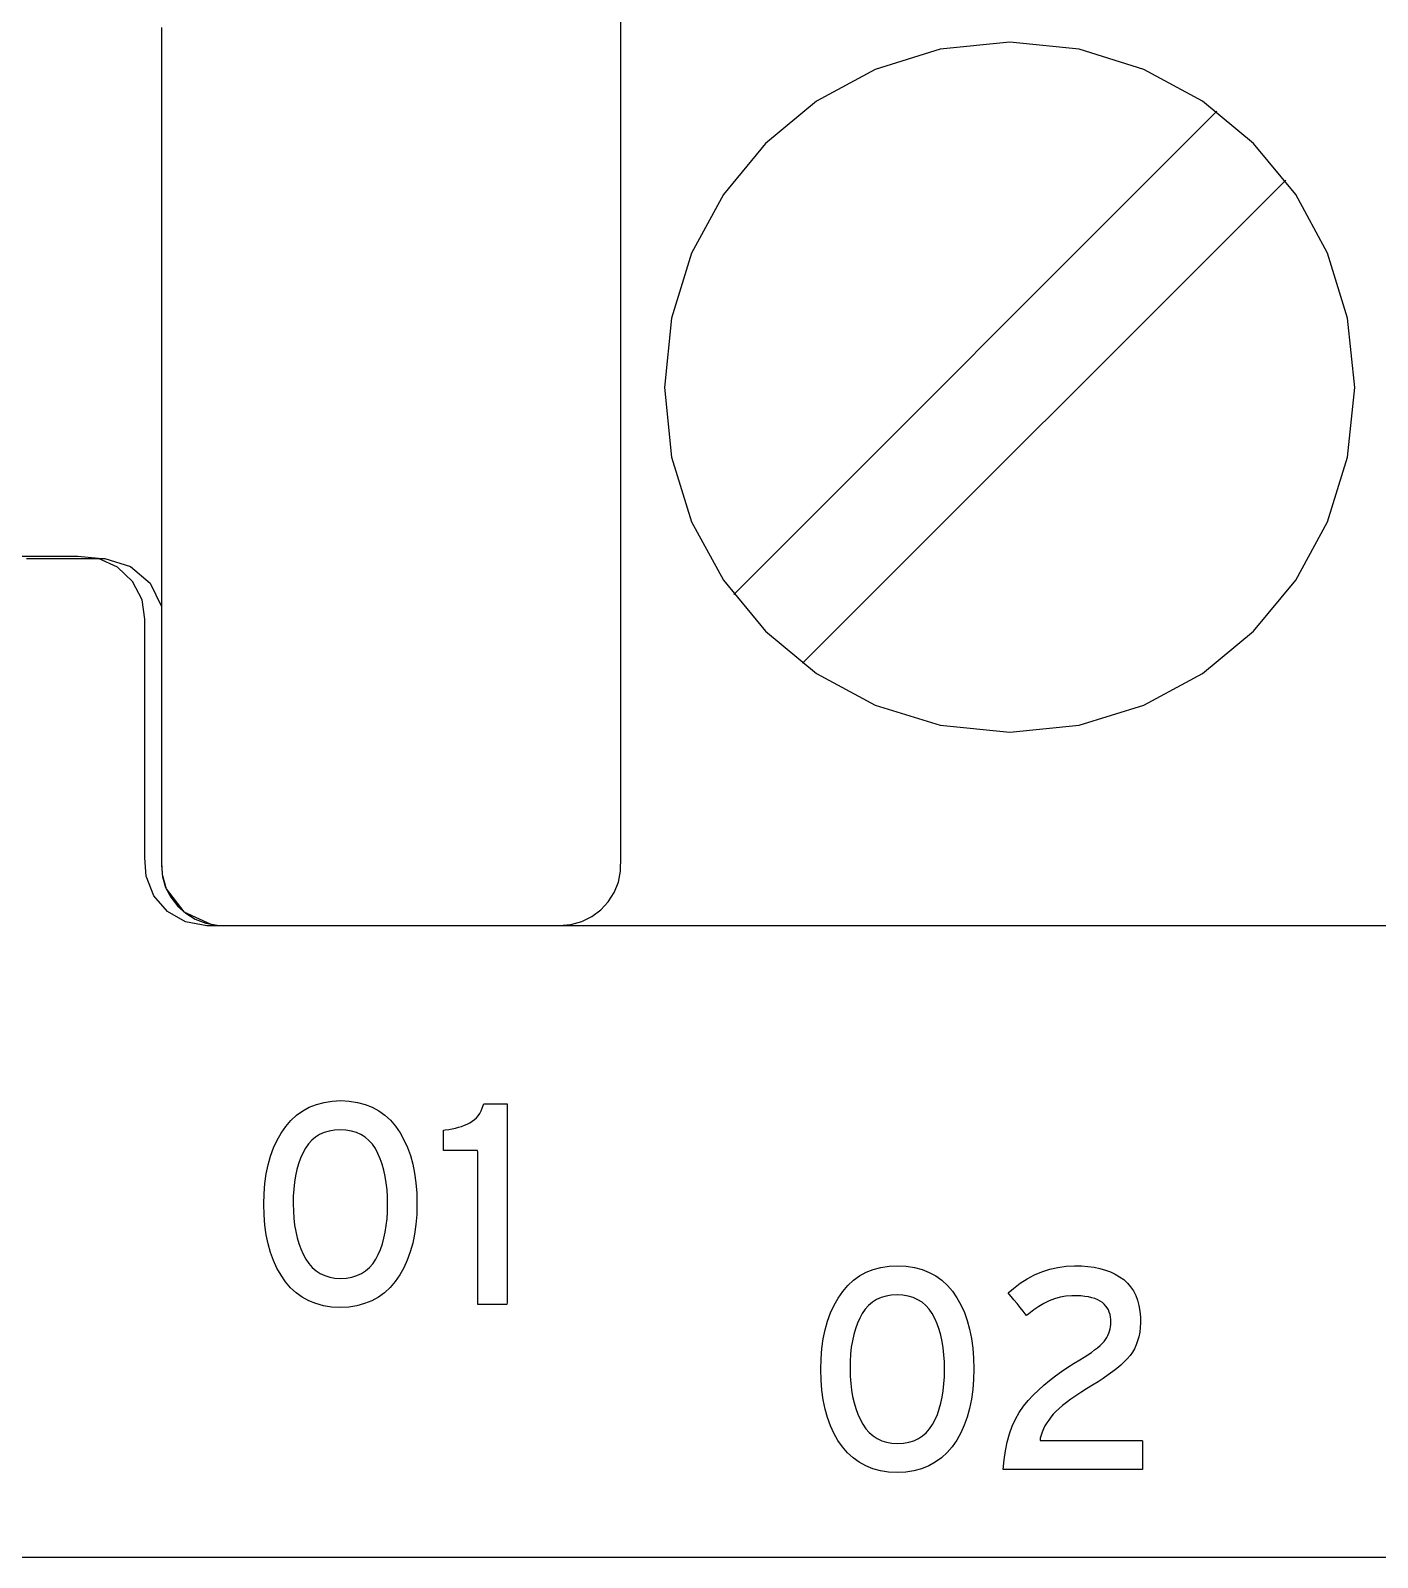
# Model space of a CAD drawing. Extents: x 1 to 47.7, y 0.2 to 35.
# Drawn here: x 26.695 to 27.349, y 10.665 to 11.405 of the extents above; entities that cross this region are included whole.
import ezdxf

# ---------------------------------------------------------------- set-up
doc = ezdxf.new("R2010")
doc.units = 0
doc.header["$MEASUREMENT"] = 0
for name, color, linetype in [('5_1___24__TARGET_LEDS___12', 7, 'CONTINUOUS'), ('6_1__EMPTY_IO_BOARD_POSITI', 7, 'CONTINUOUS'), ('6_2___8__INDEPENDENT_INPUT', 7, 'CONTINUOUS'), ('6_3___8__OPTOISO_INDEPENDE', 7, 'CONTINUOUS'), ('6_4___24__OPTOISO_INDEPEND', 7, 'CONTINUOUS'), ('6_5___8__INDEPENDENT_INPUT', 7, 'CONTINUOUS'), ('6_6___8__INDEPENDENT_INPUT', 7, 'CONTINUOUS'), ('6_7___8__OPTOISO_INDEPENDE', 7, 'CONTINUOUS'), ('6_8___8__OPTOISO_INDEPENDE', 7, 'CONTINUOUS'), ('8_0_____DWG', 7, 'CONTINUOUS')]:
    doc.layers.add(name, color=color, linetype=linetype)

msp = doc.modelspace()

# ---------------------------------------------------------------- linework, layer by layer
at = {"layer": '5_1___24__TARGET_LEDS___12'}
for points in [[(26.7589, 11.40652), (26.7589, 11.37679), (26.7589, 11.32502), (26.7589, 11.25921), (26.7589, 11.1874), (26.7589, 11.11759), (26.7589, 11.0578), (26.7589, 11.01604), (26.7589, 11.00034), (26.75944, 10.99478), (26.76099, 10.98958), (26.76346, 10.98482), (26.76675, 10.98062), (26.77075, 10.97706), (26.77536, 10.97424), (26.78048, 10.97227), (26.78601, 10.97124), (26.79052, 10.9711), (26.80232, 10.9711), (26.82287, 10.9711), (26.849, 10.9711), (26.8775, 10.9711), (26.90521, 10.9711), (26.92895, 10.9711), (26.94552, 10.9711), (26.95175, 10.9711), (26.95745, 10.97163), (26.96279, 10.97314), (26.96767, 10.97555), (26.97198, 10.97875), (26.97563, 10.98264), (26.97852, 10.98714), (26.98054, 10.99213), (26.98161, 10.99753), (26.98174, 11.00444), (26.98174, 11.03416), (26.98174, 11.08594), (26.98174, 11.15174), (26.98174, 11.22356), (26.98174, 11.29337), (26.98174, 11.35316), (26.98174, 11.39491), (26.98174, 11.41061)], [(27.03644, 11.13167), (27.27071, 11.36593)], [(27.06986, 11.09825), (27.30413, 11.33251)], [(26.69343, 11.14909), (26.71103, 11.14909), (26.72319, 11.14909), (26.72862, 11.14909), (26.7315, 11.14898), (26.74391, 11.14524), (26.75345, 11.13709), (26.7589, 11.12574), (26.7589, 11.12357), (26.7589, 11.11752), (26.7589, 11.10831), (26.7589, 11.09666), (26.7589, 11.04002), (26.7589, 11.02694), (26.7589, 11.01572), (26.7589, 11.00709), (26.7589, 11.00175), (26.75924, 10.99589), (26.76125, 10.98896), (26.76982, 10.97777), (26.78285, 10.9717), (26.78659, 10.97119), (26.78851, 10.97111), (26.79093, 10.9711), (26.7957, 10.9711), (26.80319, 10.9711), (26.81335, 10.9711), (26.82613, 10.9711), (26.84148, 10.9711), (26.85932, 10.9711), (26.87962, 10.9711), (26.90231, 10.9711), (26.92734, 10.9711), (26.95465, 10.9711), (26.98419, 10.9711), (27.0159, 10.9711), (27.04973, 10.9711), (27.08561, 10.9711), (27.1235, 10.9711), (27.16334, 10.9711), (27.24865, 10.9711), (27.34107, 10.9711), (27.44018, 10.9711)]]:
    msp.add_lwpolyline(points, dxfattribs=at)
msp.add_lwpolyline([(27.00286, 11.2319), (27.00626, 11.19822), (27.01601, 11.16685), (27.03145, 11.13847), (27.05189, 11.11375), (27.07666, 11.09335), (27.1051, 11.07795), (27.13654, 11.06822), (27.17029, 11.06483), (27.20399, 11.06822), (27.23538, 11.07795), (27.26379, 11.09335), (27.28855, 11.11375), (27.30898, 11.13847), (27.3244, 11.16685), (27.33415, 11.19822), (27.33755, 11.2319), (27.33415, 11.26561), (27.3244, 11.29702), (27.30898, 11.32546), (27.28855, 11.35025), (27.26379, 11.37072), (27.23538, 11.38617), (27.20399, 11.39594), (27.17029, 11.39935), (27.13654, 11.39594), (27.1051, 11.38617), (27.07666, 11.37072), (27.05189, 11.35025), (27.03145, 11.32546), (27.01601, 11.29702), (27.00626, 11.26561)], close=True, dxfattribs=at)
at = {"layer": '6_1__EMPTY_IO_BOARD_POSITI'}
msp.add_lwpolyline([(27.39277, 10.97103), (27.32442, 10.97103), (27.25936, 10.97103), (27.19776, 10.97103), (27.13977, 10.97103), (27.08553, 10.97103), (27.03521, 10.97103), (26.98896, 10.97103), (26.94693, 10.97103), (26.90926, 10.97103), (26.87613, 10.97103), (26.84767, 10.97103), (26.82404, 10.97103), (26.80539, 10.97103), (26.79189, 10.97103), (26.78367, 10.97103), (26.7809, 10.97103), (26.77061, 10.97286), (26.76184, 10.97791), (26.75526, 10.98551), (26.75151, 10.99501), (26.7509, 11.00398), (26.7509, 11.01377), (26.7509, 11.02864), (26.7509, 11.06611), (26.7509, 11.08498), (26.7509, 11.10145), (26.7509, 11.11365), (26.7509, 11.11971), (26.74954, 11.12894), (26.74492, 11.13797), (26.73764, 11.14491), (26.72837, 11.1491), (26.71837, 11.15005), (26.71235, 11.15005), (26.70324, 11.15005), (26.69148, 11.15005)], dxfattribs=at)
at = {"layer": '6_2___8__INDEPENDENT_INPUT'}
for points in [[(26.7589, 11.40652), (26.7589, 11.37679), (26.7589, 11.32502), (26.7589, 11.25921), (26.7589, 11.1874), (26.7589, 11.11759), (26.7589, 11.0578), (26.7589, 11.01604), (26.7589, 11.00034), (26.75944, 10.99478), (26.76099, 10.98958), (26.76346, 10.98482), (26.76675, 10.98062), (26.77075, 10.97706), (26.77536, 10.97424), (26.78048, 10.97227), (26.78601, 10.97124), (26.79052, 10.9711), (26.80232, 10.9711), (26.82287, 10.9711), (26.849, 10.9711), (26.8775, 10.9711), (26.90521, 10.9711), (26.92895, 10.9711), (26.94552, 10.9711), (26.95175, 10.9711), (26.95745, 10.97163), (26.96279, 10.97314), (26.96767, 10.97555), (26.97198, 10.97875), (26.97563, 10.98264), (26.97852, 10.98714), (26.98054, 10.99213), (26.98161, 10.99753), (26.98174, 11.00444), (26.98174, 11.03416), (26.98174, 11.08594), (26.98174, 11.15174), (26.98174, 11.22356), (26.98174, 11.29337), (26.98174, 11.35316), (26.98174, 11.39491), (26.98174, 11.41061)], [(27.03644, 11.13167), (27.27071, 11.36593)], [(27.06986, 11.09825), (27.30413, 11.33251)], [(26.69343, 11.14909), (26.71103, 11.14909), (26.72319, 11.14909), (26.72862, 11.14909), (26.7315, 11.14898), (26.74391, 11.14524), (26.75345, 11.13709), (26.7589, 11.12574), (26.7589, 11.12357), (26.7589, 11.11752), (26.7589, 11.10831), (26.7589, 11.09666), (26.7589, 11.04002), (26.7589, 11.02694), (26.7589, 11.01572), (26.7589, 11.00709), (26.7589, 11.00175), (26.75924, 10.99589), (26.76125, 10.98896), (26.76982, 10.97777), (26.78285, 10.9717), (26.78659, 10.97119), (26.78851, 10.97111), (26.79093, 10.9711), (26.7957, 10.9711), (26.80319, 10.9711), (26.81335, 10.9711), (26.82613, 10.9711), (26.84148, 10.9711), (26.85932, 10.9711), (26.87962, 10.9711), (26.90231, 10.9711), (26.92734, 10.9711), (26.95465, 10.9711), (26.98419, 10.9711), (27.0159, 10.9711), (27.04973, 10.9711), (27.08561, 10.9711), (27.1235, 10.9711), (27.16334, 10.9711), (27.24865, 10.9711), (27.34107, 10.9711), (27.44018, 10.9711)]]:
    msp.add_lwpolyline(points, dxfattribs=at)
msp.add_lwpolyline([(27.00286, 11.2319), (27.00626, 11.19822), (27.01601, 11.16685), (27.03145, 11.13847), (27.05189, 11.11375), (27.07666, 11.09335), (27.1051, 11.07795), (27.13654, 11.06822), (27.17029, 11.06483), (27.20399, 11.06822), (27.23538, 11.07795), (27.26379, 11.09335), (27.28855, 11.11375), (27.30898, 11.13847), (27.3244, 11.16685), (27.33415, 11.19822), (27.33755, 11.2319), (27.33415, 11.26561), (27.3244, 11.29702), (27.30898, 11.32546), (27.28855, 11.35025), (27.26379, 11.37072), (27.23538, 11.38617), (27.20399, 11.39594), (27.17029, 11.39935), (27.13654, 11.39594), (27.1051, 11.38617), (27.07666, 11.37072), (27.05189, 11.35025), (27.03145, 11.32546), (27.01601, 11.29702), (27.00626, 11.26561)], close=True, dxfattribs=at)
at = {"layer": '6_3___8__OPTOISO_INDEPENDE'}
for points in [[(26.7589, 11.40652), (26.7589, 11.37679), (26.7589, 11.32502), (26.7589, 11.25921), (26.7589, 11.1874), (26.7589, 11.11759), (26.7589, 11.0578), (26.7589, 11.01604), (26.7589, 11.00034), (26.75944, 10.99478), (26.76099, 10.98958), (26.76346, 10.98482), (26.76675, 10.98062), (26.77075, 10.97706), (26.77536, 10.97424), (26.78048, 10.97227), (26.78601, 10.97124), (26.79052, 10.9711), (26.80232, 10.9711), (26.82287, 10.9711), (26.849, 10.9711), (26.8775, 10.9711), (26.90521, 10.9711), (26.92895, 10.9711), (26.94552, 10.9711), (26.95175, 10.9711), (26.95745, 10.97163), (26.96279, 10.97314), (26.96767, 10.97555), (26.97198, 10.97875), (26.97563, 10.98264), (26.97852, 10.98714), (26.98054, 10.99213), (26.98161, 10.99753), (26.98174, 11.00444), (26.98174, 11.03416), (26.98174, 11.08594), (26.98174, 11.15174), (26.98174, 11.22356), (26.98174, 11.29337), (26.98174, 11.35316), (26.98174, 11.39491), (26.98174, 11.41061)], [(27.03644, 11.13167), (27.27071, 11.36593)], [(27.06986, 11.09825), (27.30413, 11.33251)], [(26.69343, 11.14909), (26.71103, 11.14909), (26.72319, 11.14909), (26.72862, 11.14909), (26.7315, 11.14898), (26.74391, 11.14524), (26.75345, 11.13709), (26.7589, 11.12574), (26.7589, 11.12357), (26.7589, 11.11752), (26.7589, 11.10831), (26.7589, 11.09666), (26.7589, 11.04002), (26.7589, 11.02694), (26.7589, 11.01572), (26.7589, 11.00709), (26.7589, 11.00175), (26.75924, 10.99589), (26.76125, 10.98896), (26.76982, 10.97777), (26.78285, 10.9717), (26.78659, 10.97119), (26.78851, 10.97111), (26.79093, 10.9711), (26.7957, 10.9711), (26.80319, 10.9711), (26.81335, 10.9711), (26.82613, 10.9711), (26.84148, 10.9711), (26.85932, 10.9711), (26.87962, 10.9711), (26.90231, 10.9711), (26.92734, 10.9711), (26.95465, 10.9711), (26.98419, 10.9711), (27.0159, 10.9711), (27.04973, 10.9711), (27.08561, 10.9711), (27.1235, 10.9711), (27.16334, 10.9711), (27.24865, 10.9711), (27.34107, 10.9711), (27.44018, 10.9711)]]:
    msp.add_lwpolyline(points, dxfattribs=at)
msp.add_lwpolyline([(27.00286, 11.2319), (27.00626, 11.19822), (27.01601, 11.16685), (27.03145, 11.13847), (27.05189, 11.11375), (27.07666, 11.09335), (27.1051, 11.07795), (27.13654, 11.06822), (27.17029, 11.06483), (27.20399, 11.06822), (27.23538, 11.07795), (27.26379, 11.09335), (27.28855, 11.11375), (27.30898, 11.13847), (27.3244, 11.16685), (27.33415, 11.19822), (27.33755, 11.2319), (27.33415, 11.26561), (27.3244, 11.29702), (27.30898, 11.32546), (27.28855, 11.35025), (27.26379, 11.37072), (27.23538, 11.38617), (27.20399, 11.39594), (27.17029, 11.39935), (27.13654, 11.39594), (27.1051, 11.38617), (27.07666, 11.37072), (27.05189, 11.35025), (27.03145, 11.32546), (27.01601, 11.29702), (27.00626, 11.26561)], close=True, dxfattribs=at)
at = {"layer": '6_4___24__OPTOISO_INDEPEND'}
for points in [[(26.7589, 11.40652), (26.7589, 11.37679), (26.7589, 11.32502), (26.7589, 11.25921), (26.7589, 11.1874), (26.7589, 11.11759), (26.7589, 11.0578), (26.7589, 11.01604), (26.7589, 11.00034), (26.75944, 10.99478), (26.76099, 10.98958), (26.76346, 10.98482), (26.76675, 10.98062), (26.77075, 10.97706), (26.77536, 10.97424), (26.78048, 10.97227), (26.78601, 10.97124), (26.79052, 10.9711), (26.80232, 10.9711), (26.82287, 10.9711), (26.849, 10.9711), (26.8775, 10.9711), (26.90521, 10.9711), (26.92895, 10.9711), (26.94552, 10.9711), (26.95175, 10.9711), (26.95745, 10.97163), (26.96279, 10.97314), (26.96767, 10.97555), (26.97198, 10.97875), (26.97563, 10.98264), (26.97852, 10.98714), (26.98054, 10.99213), (26.98161, 10.99753), (26.98174, 11.00444), (26.98174, 11.03416), (26.98174, 11.08594), (26.98174, 11.15174), (26.98174, 11.22356), (26.98174, 11.29337), (26.98174, 11.35316), (26.98174, 11.39491), (26.98174, 11.41061)], [(27.03644, 11.13167), (27.27071, 11.36593)], [(27.06986, 11.09825), (27.30413, 11.33251)], [(26.69343, 11.14909), (26.71103, 11.14909), (26.72319, 11.14909), (26.72862, 11.14909), (26.7315, 11.14898), (26.74391, 11.14524), (26.75345, 11.13709), (26.7589, 11.12574), (26.7589, 11.12357), (26.7589, 11.11752), (26.7589, 11.10831), (26.7589, 11.09666), (26.7589, 11.04002), (26.7589, 11.02694), (26.7589, 11.01572), (26.7589, 11.00709), (26.7589, 11.00175), (26.75924, 10.99589), (26.76125, 10.98896), (26.76982, 10.97777), (26.78285, 10.9717), (26.78659, 10.97119), (26.78851, 10.97111), (26.79093, 10.9711), (26.7957, 10.9711), (26.80319, 10.9711), (26.81335, 10.9711), (26.82613, 10.9711), (26.84148, 10.9711), (26.85932, 10.9711), (26.87962, 10.9711), (26.90231, 10.9711), (26.92734, 10.9711), (26.95465, 10.9711), (26.98419, 10.9711), (27.0159, 10.9711), (27.04973, 10.9711), (27.08561, 10.9711), (27.1235, 10.9711), (27.16334, 10.9711), (27.24865, 10.9711), (27.34107, 10.9711), (27.44018, 10.9711)]]:
    msp.add_lwpolyline(points, dxfattribs=at)
msp.add_lwpolyline([(27.00286, 11.2319), (27.00626, 11.19822), (27.01601, 11.16685), (27.03145, 11.13847), (27.05189, 11.11375), (27.07666, 11.09335), (27.1051, 11.07795), (27.13654, 11.06822), (27.17029, 11.06483), (27.20399, 11.06822), (27.23538, 11.07795), (27.26379, 11.09335), (27.28855, 11.11375), (27.30898, 11.13847), (27.3244, 11.16685), (27.33415, 11.19822), (27.33755, 11.2319), (27.33415, 11.26561), (27.3244, 11.29702), (27.30898, 11.32546), (27.28855, 11.35025), (27.26379, 11.37072), (27.23538, 11.38617), (27.20399, 11.39594), (27.17029, 11.39935), (27.13654, 11.39594), (27.1051, 11.38617), (27.07666, 11.37072), (27.05189, 11.35025), (27.03145, 11.32546), (27.01601, 11.29702), (27.00626, 11.26561)], close=True, dxfattribs=at)
at = {"layer": '6_5___8__INDEPENDENT_INPUT'}
for points in [[(26.7589, 11.40652), (26.7589, 11.37679), (26.7589, 11.32502), (26.7589, 11.25921), (26.7589, 11.1874), (26.7589, 11.11759), (26.7589, 11.0578), (26.7589, 11.01604), (26.7589, 11.00034), (26.75944, 10.99478), (26.76099, 10.98958), (26.76346, 10.98482), (26.76675, 10.98062), (26.77075, 10.97706), (26.77536, 10.97424), (26.78048, 10.97227), (26.78601, 10.97124), (26.79052, 10.9711), (26.80232, 10.9711), (26.82287, 10.9711), (26.849, 10.9711), (26.8775, 10.9711), (26.90521, 10.9711), (26.92895, 10.9711), (26.94552, 10.9711), (26.95175, 10.9711), (26.95745, 10.97163), (26.96279, 10.97314), (26.96767, 10.97555), (26.97198, 10.97875), (26.97563, 10.98264), (26.97852, 10.98714), (26.98054, 10.99213), (26.98161, 10.99753), (26.98174, 11.00444), (26.98174, 11.03416), (26.98174, 11.08594), (26.98174, 11.15174), (26.98174, 11.22356), (26.98174, 11.29337), (26.98174, 11.35316), (26.98174, 11.39491), (26.98174, 11.41061)], [(27.03644, 11.13167), (27.27071, 11.36593)], [(27.06986, 11.09825), (27.30413, 11.33251)], [(26.69343, 11.14909), (26.71103, 11.14909), (26.72319, 11.14909), (26.72862, 11.14909), (26.7315, 11.14898), (26.74391, 11.14524), (26.75345, 11.13709), (26.7589, 11.12574), (26.7589, 11.12357), (26.7589, 11.11752), (26.7589, 11.10831), (26.7589, 11.09666), (26.7589, 11.04002), (26.7589, 11.02694), (26.7589, 11.01572), (26.7589, 11.00709), (26.7589, 11.00175), (26.75924, 10.99589), (26.76125, 10.98896), (26.76982, 10.97777), (26.78285, 10.9717), (26.78659, 10.97119), (26.78851, 10.97111), (26.79093, 10.9711), (26.7957, 10.9711), (26.80319, 10.9711), (26.81335, 10.9711), (26.82613, 10.9711), (26.84148, 10.9711), (26.85932, 10.9711), (26.87962, 10.9711), (26.90231, 10.9711), (26.92734, 10.9711), (26.95465, 10.9711), (26.98419, 10.9711), (27.0159, 10.9711), (27.04973, 10.9711), (27.08561, 10.9711), (27.1235, 10.9711), (27.16334, 10.9711), (27.24865, 10.9711), (27.34107, 10.9711), (27.44018, 10.9711)]]:
    msp.add_lwpolyline(points, dxfattribs=at)
msp.add_lwpolyline([(27.00286, 11.2319), (27.00626, 11.19822), (27.01601, 11.16685), (27.03145, 11.13847), (27.05189, 11.11375), (27.07666, 11.09335), (27.1051, 11.07795), (27.13654, 11.06822), (27.17029, 11.06483), (27.20399, 11.06822), (27.23538, 11.07795), (27.26379, 11.09335), (27.28855, 11.11375), (27.30898, 11.13847), (27.3244, 11.16685), (27.33415, 11.19822), (27.33755, 11.2319), (27.33415, 11.26561), (27.3244, 11.29702), (27.30898, 11.32546), (27.28855, 11.35025), (27.26379, 11.37072), (27.23538, 11.38617), (27.20399, 11.39594), (27.17029, 11.39935), (27.13654, 11.39594), (27.1051, 11.38617), (27.07666, 11.37072), (27.05189, 11.35025), (27.03145, 11.32546), (27.01601, 11.29702), (27.00626, 11.26561)], close=True, dxfattribs=at)
at = {"layer": '6_6___8__INDEPENDENT_INPUT'}
for points in [[(26.7589, 11.40652), (26.7589, 11.37679), (26.7589, 11.32502), (26.7589, 11.25921), (26.7589, 11.1874), (26.7589, 11.11759), (26.7589, 11.0578), (26.7589, 11.01604), (26.7589, 11.00034), (26.75944, 10.99478), (26.76099, 10.98958), (26.76346, 10.98482), (26.76675, 10.98062), (26.77075, 10.97706), (26.77536, 10.97424), (26.78048, 10.97227), (26.78601, 10.97124), (26.79052, 10.9711), (26.80232, 10.9711), (26.82287, 10.9711), (26.849, 10.9711), (26.8775, 10.9711), (26.90521, 10.9711), (26.92895, 10.9711), (26.94552, 10.9711), (26.95175, 10.9711), (26.95745, 10.97163), (26.96279, 10.97314), (26.96767, 10.97555), (26.97198, 10.97875), (26.97563, 10.98264), (26.97852, 10.98714), (26.98054, 10.99213), (26.98161, 10.99753), (26.98174, 11.00444), (26.98174, 11.03416), (26.98174, 11.08594), (26.98174, 11.15174), (26.98174, 11.22356), (26.98174, 11.29337), (26.98174, 11.35316), (26.98174, 11.39491), (26.98174, 11.41061)], [(27.03644, 11.13167), (27.27071, 11.36593)], [(27.06986, 11.09825), (27.30413, 11.33251)], [(26.69343, 11.14909), (26.71103, 11.14909), (26.72319, 11.14909), (26.72862, 11.14909), (26.7315, 11.14898), (26.74391, 11.14524), (26.75345, 11.13709), (26.7589, 11.12574), (26.7589, 11.12357), (26.7589, 11.11752), (26.7589, 11.10831), (26.7589, 11.09666), (26.7589, 11.04002), (26.7589, 11.02694), (26.7589, 11.01572), (26.7589, 11.00709), (26.7589, 11.00175), (26.75924, 10.99589), (26.76125, 10.98896), (26.76982, 10.97777), (26.78285, 10.9717), (26.78659, 10.97119), (26.78851, 10.97111), (26.79093, 10.9711), (26.7957, 10.9711), (26.80319, 10.9711), (26.81335, 10.9711), (26.82613, 10.9711), (26.84148, 10.9711), (26.85932, 10.9711), (26.87962, 10.9711), (26.90231, 10.9711), (26.92734, 10.9711), (26.95465, 10.9711), (26.98419, 10.9711), (27.0159, 10.9711), (27.04973, 10.9711), (27.08561, 10.9711), (27.1235, 10.9711), (27.16334, 10.9711), (27.24865, 10.9711), (27.34107, 10.9711), (27.44018, 10.9711)]]:
    msp.add_lwpolyline(points, dxfattribs=at)
msp.add_lwpolyline([(27.00286, 11.2319), (27.00626, 11.19822), (27.01601, 11.16685), (27.03145, 11.13847), (27.05189, 11.11375), (27.07666, 11.09335), (27.1051, 11.07795), (27.13654, 11.06822), (27.17029, 11.06483), (27.20399, 11.06822), (27.23538, 11.07795), (27.26379, 11.09335), (27.28855, 11.11375), (27.30898, 11.13847), (27.3244, 11.16685), (27.33415, 11.19822), (27.33755, 11.2319), (27.33415, 11.26561), (27.3244, 11.29702), (27.30898, 11.32546), (27.28855, 11.35025), (27.26379, 11.37072), (27.23538, 11.38617), (27.20399, 11.39594), (27.17029, 11.39935), (27.13654, 11.39594), (27.1051, 11.38617), (27.07666, 11.37072), (27.05189, 11.35025), (27.03145, 11.32546), (27.01601, 11.29702), (27.00626, 11.26561)], close=True, dxfattribs=at)
at = {"layer": '6_7___8__OPTOISO_INDEPENDE'}
for points in [[(26.7589, 11.40652), (26.7589, 11.37679), (26.7589, 11.32502), (26.7589, 11.25921), (26.7589, 11.1874), (26.7589, 11.11759), (26.7589, 11.0578), (26.7589, 11.01604), (26.7589, 11.00034), (26.75944, 10.99478), (26.76099, 10.98958), (26.76346, 10.98482), (26.76675, 10.98062), (26.77075, 10.97706), (26.77536, 10.97424), (26.78048, 10.97227), (26.78601, 10.97124), (26.79052, 10.9711), (26.80232, 10.9711), (26.82287, 10.9711), (26.849, 10.9711), (26.8775, 10.9711), (26.90521, 10.9711), (26.92895, 10.9711), (26.94552, 10.9711), (26.95175, 10.9711), (26.95745, 10.97163), (26.96279, 10.97314), (26.96767, 10.97555), (26.97198, 10.97875), (26.97563, 10.98264), (26.97852, 10.98714), (26.98054, 10.99213), (26.98161, 10.99753), (26.98174, 11.00444), (26.98174, 11.03416), (26.98174, 11.08594), (26.98174, 11.15174), (26.98174, 11.22356), (26.98174, 11.29337), (26.98174, 11.35316), (26.98174, 11.39491), (26.98174, 11.41061)], [(27.03644, 11.13167), (27.27071, 11.36593)], [(27.06986, 11.09825), (27.30413, 11.33251)], [(26.69343, 11.14909), (26.71103, 11.14909), (26.72319, 11.14909), (26.72862, 11.14909), (26.7315, 11.14898), (26.74391, 11.14524), (26.75345, 11.13709), (26.7589, 11.12574), (26.7589, 11.12357), (26.7589, 11.11752), (26.7589, 11.10831), (26.7589, 11.09666), (26.7589, 11.04002), (26.7589, 11.02694), (26.7589, 11.01572), (26.7589, 11.00709), (26.7589, 11.00175), (26.75924, 10.99589), (26.76125, 10.98896), (26.76982, 10.97777), (26.78285, 10.9717), (26.78659, 10.97119), (26.78851, 10.97111), (26.79093, 10.9711), (26.7957, 10.9711), (26.80319, 10.9711), (26.81335, 10.9711), (26.82613, 10.9711), (26.84148, 10.9711), (26.85932, 10.9711), (26.87962, 10.9711), (26.90231, 10.9711), (26.92734, 10.9711), (26.95465, 10.9711), (26.98419, 10.9711), (27.0159, 10.9711), (27.04973, 10.9711), (27.08561, 10.9711), (27.1235, 10.9711), (27.16334, 10.9711), (27.24865, 10.9711), (27.34107, 10.9711), (27.44018, 10.9711)]]:
    msp.add_lwpolyline(points, dxfattribs=at)
msp.add_lwpolyline([(27.00286, 11.2319), (27.00626, 11.19822), (27.01601, 11.16685), (27.03145, 11.13847), (27.05189, 11.11375), (27.07666, 11.09335), (27.1051, 11.07795), (27.13654, 11.06822), (27.17029, 11.06483), (27.20399, 11.06822), (27.23538, 11.07795), (27.26379, 11.09335), (27.28855, 11.11375), (27.30898, 11.13847), (27.3244, 11.16685), (27.33415, 11.19822), (27.33755, 11.2319), (27.33415, 11.26561), (27.3244, 11.29702), (27.30898, 11.32546), (27.28855, 11.35025), (27.26379, 11.37072), (27.23538, 11.38617), (27.20399, 11.39594), (27.17029, 11.39935), (27.13654, 11.39594), (27.1051, 11.38617), (27.07666, 11.37072), (27.05189, 11.35025), (27.03145, 11.32546), (27.01601, 11.29702), (27.00626, 11.26561)], close=True, dxfattribs=at)
at = {"layer": '6_8___8__OPTOISO_INDEPENDE'}
for points in [[(26.7589, 11.40652), (26.7589, 11.37679), (26.7589, 11.32502), (26.7589, 11.25921), (26.7589, 11.1874), (26.7589, 11.11759), (26.7589, 11.0578), (26.7589, 11.01604), (26.7589, 11.00034), (26.75944, 10.99478), (26.76099, 10.98958), (26.76346, 10.98482), (26.76675, 10.98062), (26.77075, 10.97706), (26.77536, 10.97424), (26.78048, 10.97227), (26.78601, 10.97124), (26.79052, 10.9711), (26.80232, 10.9711), (26.82287, 10.9711), (26.849, 10.9711), (26.8775, 10.9711), (26.90521, 10.9711), (26.92895, 10.9711), (26.94552, 10.9711), (26.95175, 10.9711), (26.95745, 10.97163), (26.96279, 10.97314), (26.96767, 10.97555), (26.97198, 10.97875), (26.97563, 10.98264), (26.97852, 10.98714), (26.98054, 10.99213), (26.98161, 10.99753), (26.98174, 11.00444), (26.98174, 11.03416), (26.98174, 11.08594), (26.98174, 11.15174), (26.98174, 11.22356), (26.98174, 11.29337), (26.98174, 11.35316), (26.98174, 11.39491), (26.98174, 11.41061)], [(27.03644, 11.13167), (27.27071, 11.36593)], [(27.06986, 11.09825), (27.30413, 11.33251)], [(26.69343, 11.14909), (26.71103, 11.14909), (26.72319, 11.14909), (26.72862, 11.14909), (26.7315, 11.14898), (26.74391, 11.14524), (26.75345, 11.13709), (26.7589, 11.12574), (26.7589, 11.12357), (26.7589, 11.11752), (26.7589, 11.10831), (26.7589, 11.09666), (26.7589, 11.04002), (26.7589, 11.02694), (26.7589, 11.01572), (26.7589, 11.00709), (26.7589, 11.00175), (26.75924, 10.99589), (26.76125, 10.98896), (26.76982, 10.97777), (26.78285, 10.9717), (26.78659, 10.97119), (26.78851, 10.97111), (26.79093, 10.9711), (26.7957, 10.9711), (26.80319, 10.9711), (26.81335, 10.9711), (26.82613, 10.9711), (26.84148, 10.9711), (26.85932, 10.9711), (26.87962, 10.9711), (26.90231, 10.9711), (26.92734, 10.9711), (26.95465, 10.9711), (26.98419, 10.9711), (27.0159, 10.9711), (27.04973, 10.9711), (27.08561, 10.9711), (27.1235, 10.9711), (27.16334, 10.9711), (27.24865, 10.9711), (27.34107, 10.9711), (27.44018, 10.9711)]]:
    msp.add_lwpolyline(points, dxfattribs=at)
msp.add_lwpolyline([(27.00286, 11.2319), (27.00626, 11.19822), (27.01601, 11.16685), (27.03145, 11.13847), (27.05189, 11.11375), (27.07666, 11.09335), (27.1051, 11.07795), (27.13654, 11.06822), (27.17029, 11.06483), (27.20399, 11.06822), (27.23538, 11.07795), (27.26379, 11.09335), (27.28855, 11.11375), (27.30898, 11.13847), (27.3244, 11.16685), (27.33415, 11.19822), (27.33755, 11.2319), (27.33415, 11.26561), (27.3244, 11.29702), (27.30898, 11.32546), (27.28855, 11.35025), (27.26379, 11.37072), (27.23538, 11.38617), (27.20399, 11.39594), (27.17029, 11.39935), (27.13654, 11.39594), (27.1051, 11.38617), (27.07666, 11.37072), (27.05189, 11.35025), (27.03145, 11.32546), (27.01601, 11.29702), (27.00626, 11.26561)], close=True, dxfattribs=at)
at = {"layer": '8_0_____DWG'}
for points in [[(26.88285, 10.83624), (26.88272, 10.8311), (26.88233, 10.82619), (26.88168, 10.82152), (26.88077, 10.81709), (26.8796, 10.81289), (26.87817, 10.80894), (26.87648, 10.80522), (26.87453, 10.80175), (26.87231, 10.79852), (26.86984, 10.79563), (26.86711, 10.79313), (26.86415, 10.79099), (26.86093, 10.78923), (26.85747, 10.78784), (26.85376, 10.78683), (26.8498, 10.78619), (26.84559, 10.78592), (26.84143, 10.78619), (26.83751, 10.78682), (26.83384, 10.78782), (26.83041, 10.7892), (26.82722, 10.79094), (26.82428, 10.79306), (26.82158, 10.79554), (26.81913, 10.79839), (26.81692, 10.80158), (26.81497, 10.80501), (26.81328, 10.80868), (26.81185, 10.81261), (26.81068, 10.81678), (26.80976, 10.8212), (26.80911, 10.82588), (26.80872, 10.8308), (26.80859, 10.83597), (26.80873, 10.84113), (26.80912, 10.84606), (26.80978, 10.85074), (26.81071, 10.85518), (26.8119, 10.85938), (26.81335, 10.86334), (26.81506, 10.86706), (26.81704, 10.87054), (26.81928, 10.87377), (26.82176, 10.87666), (26.82448, 10.87917), (26.82744, 10.8813), (26.83065, 10.88305), (26.83409, 10.88441), (26.83777, 10.8854), (26.84169, 10.886), (26.84585, 10.88622), (26.85005, 10.88597), (26.85401, 10.88536), (26.85771, 10.88437), (26.86116, 10.88301), (26.86436, 10.88128), (26.86731, 10.87918), (26.87, 10.87672), (26.87245, 10.87388), (26.87464, 10.87069), (26.87656, 10.86726), (26.87823, 10.86357), (26.87964, 10.85963), (26.8808, 10.85545), (26.8817, 10.85102), (26.88234, 10.84634), (26.88272, 10.84142)], [(26.91242, 10.78748), (26.91242, 10.79033), (26.91242, 10.79792), (26.91242, 10.80878), (26.91242, 10.82146), (26.91242, 10.83451), (26.91242, 10.84646), (26.91242, 10.85587), (26.91242, 10.86127), (26.91225, 10.86201), (26.91104, 10.86201), (26.90894, 10.86201), (26.90626, 10.86201), (26.90334, 10.86201), (26.9005, 10.86201), (26.89806, 10.86201), (26.89636, 10.86201), (26.89572, 10.86201), (26.89572, 10.8624), (26.89572, 10.86342), (26.89572, 10.86488), (26.89572, 10.86659), (26.89572, 10.86835), (26.89572, 10.86996), (26.89572, 10.87122), (26.89572, 10.87195), (26.89659, 10.87212), (26.89828, 10.87231), (26.89991, 10.87257), (26.90149, 10.8729), (26.903, 10.87329), (26.90446, 10.87374), (26.90586, 10.87427), (26.9072, 10.87485), (26.90847, 10.87551), (26.90966, 10.87621), (26.91074, 10.87701), (26.91171, 10.87792), (26.91257, 10.87892), (26.91332, 10.88002), (26.91397, 10.88122), (26.91451, 10.88252), (26.91494, 10.88393), (26.91523, 10.88466), (26.91606, 10.88466), (26.9175, 10.88466), (26.91933, 10.88466), (26.92133, 10.88466), (26.92327, 10.88466), (26.92493, 10.88466), (26.92609, 10.88466), (26.92653, 10.88466), (26.92653, 10.88095), (26.92653, 10.87105), (26.92653, 10.85689), (26.92653, 10.84036), (26.92653, 10.82334), (26.92653, 10.80776), (26.92653, 10.79549), (26.92653, 10.78845), (26.92639, 10.78748), (26.92536, 10.78748), (26.92358, 10.78748), (26.92132, 10.78748), (26.91885, 10.78748), (26.91645, 10.78748), (26.9144, 10.78748), (26.91296, 10.78748)], [(26.86861, 10.83597), (26.86854, 10.83959), (26.86832, 10.84305), (26.86796, 10.84637), (26.86745, 10.84953), (26.86679, 10.85254), (26.86599, 10.85539), (26.86504, 10.85809), (26.86395, 10.86065), (26.86269, 10.86302), (26.86123, 10.86513), (26.85958, 10.86695), (26.85773, 10.86851), (26.85569, 10.86978), (26.85346, 10.87078), (26.85103, 10.87151), (26.84841, 10.87195), (26.84559, 10.87212), (26.84283, 10.87196), (26.84025, 10.87151), (26.83785, 10.8708), (26.83565, 10.86981), (26.83364, 10.86855), (26.83182, 10.86702), (26.83019, 10.86522), (26.82875, 10.86314), (26.82748, 10.86081), (26.82636, 10.85831), (26.8254, 10.85565), (26.82459, 10.85283), (26.82393, 10.84984), (26.82342, 10.84669), (26.82307, 10.84337), (26.82288, 10.83989), (26.82284, 10.83624), (26.82291, 10.83264), (26.82314, 10.8292), (26.82352, 10.82591), (26.82405, 10.82278), (26.82474, 10.8198), (26.82558, 10.81699), (26.82658, 10.81432), (26.82772, 10.81182), (26.82901, 10.80943), (26.83047, 10.80725), (26.83211, 10.80536), (26.83393, 10.80375), (26.83595, 10.80243), (26.83814, 10.8014), (26.84053, 10.80066), (26.8431, 10.8002), (26.84585, 10.80002), (26.84866, 10.80019), (26.85128, 10.80065), (26.8537, 10.80139), (26.85592, 10.80241), (26.85794, 10.80371), (26.85977, 10.80529), (26.8614, 10.80716), (26.86284, 10.80931), (26.86407, 10.81167), (26.86513, 10.81414), (26.86606, 10.81678), (26.86684, 10.81958), (26.86748, 10.82254), (26.86797, 10.82566), (26.86833, 10.82893), (26.86854, 10.83237)], [(27.1529, 10.75621), (27.15277, 10.75106), (27.15238, 10.74615), (27.15173, 10.74148), (27.15082, 10.73705), (27.14965, 10.73286), (27.14822, 10.7289), (27.14653, 10.72519), (27.14457, 10.72171), (27.14236, 10.71848), (27.13988, 10.7156), (27.13716, 10.71309), (27.1342, 10.71095), (27.13098, 10.70919), (27.12752, 10.7078), (27.12381, 10.70679), (27.11985, 10.70615), (27.11564, 10.70589), (27.11148, 10.70615), (27.10757, 10.70678), (27.1039, 10.70779), (27.10047, 10.70916), (27.09728, 10.71091), (27.09434, 10.71302), (27.09164, 10.7155), (27.08919, 10.71836), (27.08698, 10.72154), (27.08503, 10.72497), (27.08334, 10.72864), (27.08191, 10.73257), (27.08074, 10.73674), (27.07982, 10.74117), (27.07917, 10.74584), (27.07878, 10.75076), (27.07865, 10.75593), (27.07879, 10.7611), (27.07918, 10.76602), (27.07984, 10.7707), (27.08076, 10.77514), (27.08195, 10.77934), (27.0834, 10.7833), (27.08511, 10.78702), (27.08709, 10.7905), (27.08933, 10.79374), (27.09181, 10.79663), (27.09454, 10.79914), (27.0975, 10.80126), (27.1007, 10.80301), (27.10414, 10.80438), (27.10783, 10.80536), (27.11175, 10.80596), (27.11591, 10.80619), (27.12011, 10.80594), (27.12407, 10.80532), (27.12777, 10.80433), (27.13121, 10.80297), (27.13441, 10.80124), (27.13736, 10.79915), (27.14006, 10.79668), (27.14251, 10.79384), (27.14469, 10.79066), (27.14662, 10.78722), (27.14828, 10.78353), (27.14969, 10.7796), (27.15085, 10.77541), (27.15174, 10.77098), (27.15239, 10.7663), (27.15277, 10.76138)], [(27.16715, 10.70744), (27.16756, 10.71211), (27.16819, 10.71653), (27.16906, 10.72071), (27.17017, 10.72466), (27.17152, 10.72837), (27.1731, 10.73184), (27.17491, 10.73507), (27.17696, 10.73806), (27.17925, 10.74082), (27.18169, 10.74341), (27.18423, 10.74591), (27.18686, 10.74832), (27.1896, 10.75063), (27.19244, 10.75285), (27.19538, 10.75497), (27.19842, 10.75701), (27.20157, 10.75895), (27.20431, 10.76056), (27.20634, 10.76182), (27.20821, 10.76304), (27.20992, 10.76421), (27.21146, 10.76535), (27.21285, 10.76645), (27.21407, 10.76751), (27.21513, 10.76853), (27.21603, 10.76951), (27.21674, 10.77047), (27.21735, 10.77145), (27.21788, 10.77244), (27.21833, 10.77346), (27.2187, 10.77449), (27.21899, 10.77554), (27.2192, 10.77661), (27.21932, 10.77769), (27.21937, 10.77879), (27.21933, 10.7801), (27.21919, 10.78136), (27.21893, 10.78256), (27.21858, 10.78369), (27.21811, 10.78475), (27.21754, 10.78574), (27.21687, 10.78666), (27.21609, 10.78751), (27.2152, 10.7883), (27.21414, 10.78904), (27.21293, 10.78968), (27.21159, 10.79024), (27.21011, 10.7907), (27.20848, 10.79108), (27.20671, 10.79136), (27.2048, 10.79156), (27.20275, 10.79166), (27.20034, 10.79165), (27.1975, 10.79139), (27.19473, 10.79089), (27.19203, 10.79015), (27.1894, 10.78917), (27.18684, 10.78796), (27.18436, 10.78651), (27.18195, 10.78482), (27.17961, 10.78289), (27.17849, 10.78209), (27.17784, 10.78288), (27.17674, 10.78423), (27.17535, 10.78594), (27.17383, 10.78781), (27.17233, 10.78965), (27.17102, 10.79126), (27.17006, 10.79245), (27.1696, 10.79301), (27.17205, 10.79521), (27.17534, 10.79773), (27.17874, 10.79992), (27.18227, 10.80178), (27.18592, 10.80332), (27.1897, 10.80453), (27.19359, 10.80541), (27.19761, 10.80596), (27.20176, 10.80619), (27.20507, 10.8061), (27.20822, 10.80585), (27.21119, 10.80544), (27.21401, 10.80486), (27.21665, 10.80411), (27.21913, 10.8032), (27.22144, 10.80213), (27.22358, 10.80088), (27.22556, 10.79946), (27.22733, 10.79782), (27.22889, 10.796), (27.23023, 10.794), (27.23136, 10.79182), (27.23227, 10.78946), (27.23296, 10.78693), (27.23343, 10.78422), (27.23369, 10.78133), (27.23372, 10.77856), (27.23359, 10.77619), (27.23331, 10.77393), (27.23289, 10.77177), (27.23232, 10.76973), (27.23161, 10.76779), (27.23076, 10.76597), (27.22977, 10.76425), (27.22863, 10.76264), (27.2273, 10.76112), (27.22579, 10.75958), (27.2241, 10.75802), (27.22225, 10.75645), (27.22022, 10.75485), (27.21803, 10.75324), (27.21566, 10.7516), (27.21313, 10.74995), (27.21042, 10.74827), (27.20752, 10.7465), (27.20479, 10.74477), (27.20227, 10.74309), (27.19995, 10.74146), (27.19783, 10.73989), (27.19591, 10.73838), (27.1942, 10.73692), (27.1927, 10.73551), (27.19139, 10.73416), (27.19023, 10.73278), (27.18917, 10.73139), (27.18822, 10.72997), (27.18738, 10.72853), (27.18664, 10.72707), (27.186, 10.72559), (27.18548, 10.72409), (27.18505, 10.72257), (27.18504, 10.72154), (27.18793, 10.72154), (27.19353, 10.72154), (27.20094, 10.72154), (27.20929, 10.72154), (27.21769, 10.72154), (27.22525, 10.72154), (27.23109, 10.72154), (27.23433, 10.72154), (27.2347, 10.72138), (27.2347, 10.72037), (27.2347, 10.71865), (27.2347, 10.71648), (27.2347, 10.71409), (27.2347, 10.71175), (27.2347, 10.7097), (27.2347, 10.70819), (27.2347, 10.70747), (27.2332, 10.70744), (27.22751, 10.70744), (27.21869, 10.70744), (27.20794, 10.70744), (27.19645, 10.70744), (27.18543, 10.70744), (27.17608, 10.70744), (27.16959, 10.70744)], [(27.13867, 10.75593), (27.1386, 10.75955), (27.13838, 10.76302), (27.13802, 10.76633), (27.13751, 10.76949), (27.13685, 10.7725), (27.13605, 10.77535), (27.1351, 10.77806), (27.13401, 10.78061), (27.13275, 10.78298), (27.13129, 10.78509), (27.12963, 10.78692), (27.12778, 10.78847), (27.12574, 10.78974), (27.12351, 10.79074), (27.12108, 10.79147), (27.11846, 10.79192), (27.11564, 10.79209), (27.11287, 10.79192), (27.11029, 10.79148), (27.1079, 10.79076), (27.1057, 10.78978), (27.10369, 10.78852), (27.10187, 10.78698), (27.10024, 10.78518), (27.0988, 10.7831), (27.09753, 10.78077), (27.09641, 10.77828), (27.09545, 10.77562), (27.09464, 10.77279), (27.09398, 10.7698), (27.09347, 10.76665), (27.09312, 10.76333), (27.09293, 10.75985), (27.09288, 10.75621), (27.09296, 10.7526), (27.09319, 10.74916), (27.09357, 10.74587), (27.09411, 10.74274), (27.09479, 10.73977), (27.09563, 10.73695), (27.09663, 10.73429), (27.09777, 10.73178), (27.09906, 10.72939), (27.10052, 10.72721), (27.10216, 10.72532), (27.10399, 10.72372), (27.106, 10.7224), (27.1082, 10.72137), (27.11059, 10.72062), (27.11316, 10.72016), (27.11591, 10.71998), (27.11872, 10.72016), (27.12134, 10.72061), (27.12376, 10.72135), (27.12598, 10.72237), (27.128, 10.72367), (27.12983, 10.72526), (27.13146, 10.72712), (27.1329, 10.72927), (27.13413, 10.73163), (27.13519, 10.73411), (27.13612, 10.73675), (27.1369, 10.73954), (27.13754, 10.7425), (27.13803, 10.74562), (27.13839, 10.7489), (27.1386, 10.75234)]]:
    msp.add_lwpolyline(points, close=True, dxfattribs=at)
msp.add_lwpolyline([(27.38182, 10.66478), (27.33087, 10.66478), (27.28098, 10.66478), (27.23216, 10.66478), (27.18442, 10.66478), (27.13779, 10.66478), (27.09226, 10.66478), (27.04784, 10.66478), (27.00457, 10.66478), (26.96243, 10.66478), (26.92145, 10.66478), (26.88164, 10.66478), (26.84301, 10.66478), (26.80557, 10.66478), (26.76934, 10.66478), (26.73432, 10.66478), (26.70052, 10.66478), (26.66797, 10.66478)], dxfattribs=at)

doc.saveas('drawing.dxf')
